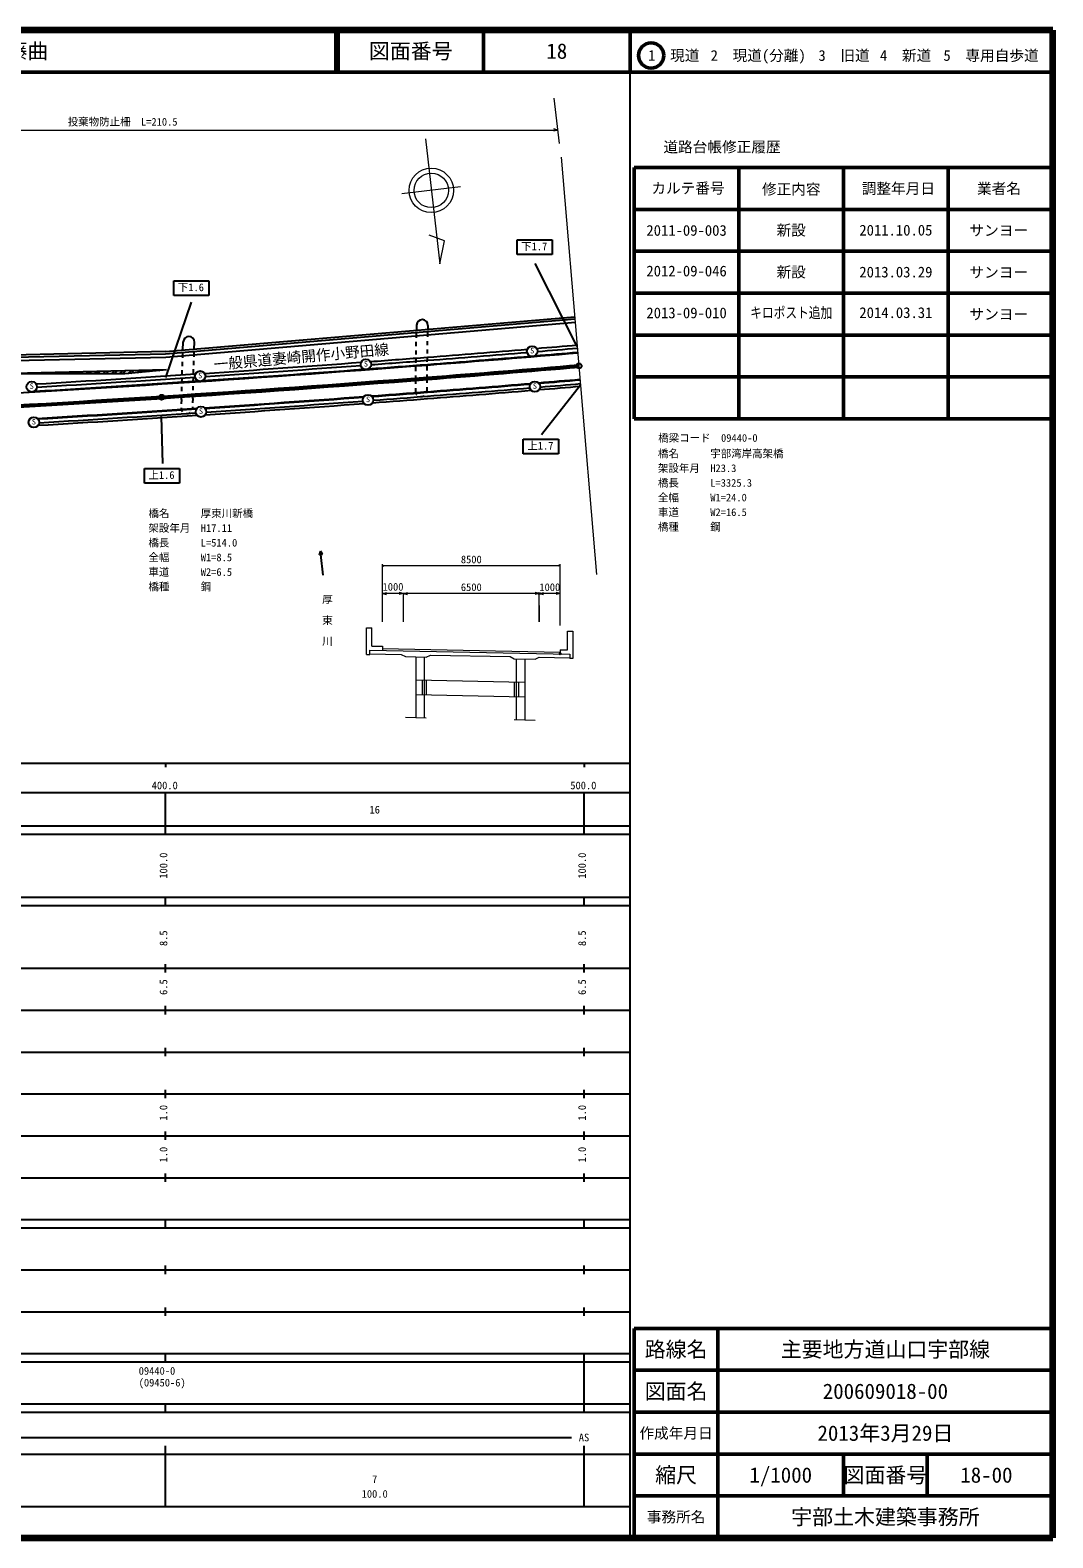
# Model space of a CAD drawing. Units: millimetres, scale not verified, with parts at other scales. Extents: x 40000 to 680000, y 20000 to 380000.
# Drawn here: x 435688 to 680000, y 20000 to 380000 of the extents above; entities that cross this region are included whole.
import ezdxf
from ezdxf.enums import TextEntityAlignment as Align

# ---------------------------------------------------------------- set-up
doc = ezdxf.new("R2010")
doc.units = ezdxf.units.MM
doc.header["$LTSCALE"] = 1000
doc.header["$PDMODE"] = 32
doc.header["$PDSIZE"] = 500
doc.linetypes.add('CHAIN', pattern=[18.5, 12, -1.5, 3.5, -1.5])
for name, color, linetype, lineweight in [('M-BGD', 7, 'Continuous', 25), ('M-BMK', 2, 'CHAIN', 13), ('M-BMK-SRVR', 3, 'Continuous', 25), ('M-STR-HTXT', 7, 'Continuous', 13), ('M-STR-STR1', 1, 'Continuous', 25), ('M-STR-STRC', 7, 'Continuous', 25), ('M-TTL', 7, 'Continuous', 140), ('M-TTL-BAND', 7, 'Continuous', 25), ('M-TTL-FRAM', 2, 'Continuous', 50), ('M-TTL-LINE', 7, 'Continuous', 50)]:
    doc.layers.add(name, color=color, linetype=linetype, lineweight=lineweight)
doc.layers.add('M-BMK-HTXT', color=7, linetype='Continuous')
doc.layers.add('M-TTL-TXT', color=7, linetype='Continuous')
doc.styles.add('@ＭＳ ゴシック', font='')
doc.styles.add('ＭＳ ゴシック', font='')
doc.styles.get('@ＭＳ ゴシック').set_extended_font_data('@MS Gothic')
doc.styles.get('ＭＳ ゴシック').set_extended_font_data('MS Gothic')

msp = doc.modelspace()

# ---------------------------------------------------------------- linework, layer by layer
at = {"layer": 'M-BGD'}
for p, q in [((565872, 310961), (468027, 302665)), ((527959, 306540), (527978, 307539)), ((528015, 309558), (527993, 308350)), ((530664, 306769), (530683, 307769)), ((530715, 309508), (530698, 308580)), ((468027, 302665), (428006, 301740)), ((472132, 301794), (472161, 302794)), ((472186, 303618), (472243, 305548)), ((474840, 302024), (474870, 303023)), ((474894, 303848), (474942, 305468)), ((527885, 302540), (527904, 303540)), ((527922, 304540), (527941, 305540)), ((530590, 302770), (530609, 303769)), ((530627, 304769), (530646, 305769)), ((472072, 299795), (472102, 300795)), ((474721, 298026), (474751, 299025)), ((474781, 300025), (474810, 301024)), ((527811, 298541), (527830, 299541)), ((527848, 300541), (527867, 301540)), ((530516, 298770), (530535, 299770)), ((530553, 300770), (530572, 301770)), ((471954, 295797), (471983, 296797)), ((472013, 297796), (472043, 298796)), ((474662, 296027), (474691, 297026)), ((527774, 296541), (527756, 295541)), ((527774, 296541), (527793, 297541)), ((530479, 296771), (530461, 295771)), ((530479, 296771), (530498, 297770)), ((471835, 291799), (471805, 290799)), ((471835, 291799), (471864, 292798)), ((471894, 293798), (471924, 294797)), ((474543, 292028), (474513, 291029)), ((474543, 292028), (474573, 293028)), ((474602, 294027), (474632, 295027)), ((527737, 294542), (527725, 293859)), ((527725, 293890), (527737, 293669)), ((527737, 293669), (527793, 293425)), ((527793, 293425), (527887, 293207)), ((527887, 293207), (528023, 293003)), ((528023, 293003), (528055, 292969)), ((528917, 292508), (528935, 292504)), ((528935, 292504), (529215, 292507)), ((529215, 292507), (529355, 292529)), ((529355, 292529), (529599, 292606)), ((529599, 292606), (529813, 292719)), ((529813, 292719), (529862, 292757)), ((530396, 293575), (530399, 293584)), ((530399, 293584), (530424, 293810)), ((530442, 294771), (530424, 293810)), ((471777, 289854), (471789, 289633)), ((471789, 289633), (471845, 289389)), ((471845, 289389), (471939, 289171)), ((471939, 289171), (472075, 288967)), ((472075, 288967), (472106, 288933)), ((472969, 288472), (472987, 288468)), ((472987, 288468), (473266, 288471)), ((473266, 288471), (473406, 288493)), ((473406, 288493), (473651, 288570)), ((473651, 288570), (473864, 288683)), ((473864, 288683), (473914, 288721)), ((474448, 289539), (474450, 289548)), ((474450, 289548), (474476, 289773)), ((474484, 290029), (474476, 289773)), ((505086, 255562), (504788, 254778)), ((504788, 254778), (505534, 254853)), ((504813, 254780), (504808, 254830)), ((504838, 254783), (504828, 254882)), ((504863, 254785), (504848, 254935)), ((504888, 254788), (504868, 254987)), ((504913, 254790), (504887, 255039)), ((504938, 254793), (504907, 255091)), ((504962, 254796), (504927, 255144)), ((504987, 254798), (504947, 255196)), ((505012, 254801), (504967, 255248)), ((505037, 254803), (504987, 255301)), ((505062, 254806), (505007, 255353)), ((505087, 254808), (505026, 255405)), ((505112, 254811), (505046, 255457)), ((505136, 254813), (505066, 255510)), ((505161, 254816), (505086, 255562)), ((505534, 254853), (505086, 255562)), ((505186, 254818), (505116, 255515)), ((505211, 254821), (505146, 255467)), ((505187, 254567), (505161, 254816)), ((505664, 249841), (505161, 254816)), ((505236, 254823), (505176, 255420)), ((505261, 254826), (505206, 255373)), ((505286, 254828), (505235, 255326)), ((505311, 254831), (505265, 255278)), ((505335, 254833), (505295, 255231)), ((505360, 254836), (505325, 255184)), ((505385, 254838), (505355, 255137)), ((505410, 254841), (505385, 255090)), ((505435, 254843), (505415, 255042)), ((505460, 254846), (505445, 254995)), ((505485, 254848), (505475, 254948)), ((505510, 254851), (505505, 254901))]:
    msp.add_line(p, q, dxfattribs=at)
for centre, radius, start, end in [((529365, 309533), 1350, 358.94014, 178.94014), ((473593, 305508), 1350, 358.29843, 178.29843), ((142287, 5286050), 4999991, 274.45446, 274.7278), ((142287, 5286050), 4999991, 274.75625, 274.86648), ((142287, 5286050), 4999991, 273.84478, 274.27121), ((142287, 5286050), 4999991, 274.29965, 274.45447), ((142287, 5286050), 4999991, 273.38277, 273.81635), ((142730, 5277540), 4999991, 274.75863, 274.86969), ((142730, 5277540), 4999991, 274.30032, 274.44894), ((142730, 5277540), 4999991, 274.44893, 274.73033), ((142730, 5277540), 4999991, 273.38354, 273.81353), ((142730, 5277540), 4999991, 273.8419, 274.27189)]:
    msp.add_arc(centre, radius, start, end, dxfattribs=at)
at = {"layer": 'M-BMK'}
msp.add_arc((142345, 5290619), 5008825, 272.44876, 274.85452, dxfattribs=at)
at = {"layer": 'M-BMK-SRVR'}
for centre in [(566820, 299813), (467102, 292333)]:
    msp.add_circle(centre, 600, dxfattribs=at)
at = {"layer": 'M-STR-HTXT'}
for p, q in [((562116, 352966), (560881, 363771)), ((561751, 356156), (560751, 356406)), ((360129, 356156), (561751, 356156)), ((530100, 354013), (533541, 324211)), ((561751, 356156), (560751, 355906)), ((571058, 249993), (562583, 349633)), ((538529, 342551), (524504, 340932)), ((534687, 329673), (530978, 331021)), ((533541, 324211), (534687, 329673)), ((519824, 238727), (519824, 252474)), ((519824, 252124), (520199, 252217)), ((562324, 252124), (519824, 252124)), ((519824, 252124), (520199, 252030)), ((562324, 252124), (561949, 252217)), ((562324, 252124), (561949, 252030)), ((562324, 237877), (562324, 252474)), ((519824, 245497), (520824, 245747)), ((524824, 245497), (519824, 245497)), ((519824, 245497), (520824, 245247)), ((524824, 245497), (523824, 245747)), ((524824, 245497), (523824, 245247)), ((524824, 245497), (525824, 245747)), ((524824, 245664), (524824, 238727)), ((557324, 245497), (524824, 245497)), ((524824, 245497), (525824, 245247)), ((557324, 245497), (556324, 245747)), ((557324, 245497), (556324, 245247)), ((557324, 245497), (558324, 245747)), ((562324, 245497), (557324, 245497)), ((557324, 245497), (558324, 245247)), ((557324, 238727), (557324, 245497)), ((562324, 245497), (561324, 245747)), ((562324, 245497), (561324, 245247)), ((562324, 238727), (562324, 245497)), ((557324, 242627), (557324, 238727)), ((516074, 237324), (517324, 237324)), ((516074, 230911), (516074, 237324)), ((517324, 232924), (517324, 237324)), ((564074, 236474), (565324, 236474)), ((564074, 232074), (564074, 236474)), ((565324, 236474), (565324, 229951)), ((516074, 230911), (516824, 230911)), ((516824, 230911), (516824, 231984)), ((516824, 231984), (564574, 231029)), ((516824, 231071), (524324, 230923)), ((517324, 232924), (518574, 232924)), ((518574, 232924), (519824, 232924)), ((519824, 232924), (519824, 232324)), ((519824, 232324), (519824, 231924)), ((519824, 232324), (562324, 231474)), ((524324, 230923), (525324, 230419)), ((525324, 230419), (530324, 230319)), ((530324, 230319), (531324, 230784)), ((531324, 230784), (550324, 230408)), ((550324, 230408), (551324, 229869)), ((562324, 232074), (562324, 231074)), ((562324, 232074), (564074, 232074)), ((564574, 231029), (564574, 229951)), ((527824, 230369), (527824, 215869)), ((529824, 230329), (529824, 224826)), ((551324, 229869), (556324, 229769)), ((551824, 229859), (551824, 224361)), ((553824, 229819), (553824, 215319)), ((556324, 229769), (557324, 230270)), ((557324, 230270), (564574, 230126)), ((565324, 229951), (564574, 229951)), ((527792, 224869), (553792, 224319)), ((529324, 224837), (529324, 221337)), ((529824, 224826), (529824, 221327)), ((530324, 224816), (530324, 221316)), ((551324, 224371), (551324, 220872)), ((551824, 224361), (551824, 220861)), ((552324, 224350), (552324, 220851)), ((527855, 221369), (553855, 220819)), ((529824, 221327), (529824, 215829)), ((551824, 220861), (551824, 215359)), ((525324, 215919), (530324, 215819)), ((551324, 215369), (556324, 215269))]:
    msp.add_line(p, q, dxfattribs=at)
for radius in [5294, 4118]:
    msp.add_circle((531517, 341742), radius, dxfattribs=at)
for p in [(557324, 245497), (562324, 231074)]:
    msp.add_point(p, dxfattribs=at)
at = {"layer": 'M-STR-STR1'}
for q in [(565821, 311558), (427992, 302340)]:
    msp.add_line((468013, 303265), q, dxfattribs=at)
for centre, radius, start, end in [((142287, 5286050), 4999241, 274.45517, 274.72946), ((142287, 5286050), 4999241, 274.75459, 274.86648), ((142287, 5286050), 4999241, 273.84315, 274.27286), ((142287, 5286050), 4999241, 274.298, 274.45518), ((142287, 5286050), 4999241, 273.38113, 273.81798), ((142760, 5276941), 4999991, 274.29771, 274.44856), ((142761, 5276941), 4999991, 274.44855, 274.73364), ((142761, 5276941), 4999991, 274.75576, 274.86993), ((142760, 5276941), 4999991, 273.38078, 273.81659), ((142760, 5276941), 4999991, 273.83908, 274.27484)]:
    msp.add_arc(centre, radius, start, end, dxfattribs=at)
at = {"layer": 'M-STR-STRC'}
for p, q in [((552013, 326428), (552013, 329928)), ((552013, 329928), (560413, 329928)), ((560413, 329928), (560413, 326428)), ((560413, 326428), (552013, 326428)), ((556264, 324308), (566283, 304492)), ((469999, 320172), (478399, 320172)), ((469999, 316672), (469999, 320172)), ((478399, 320172), (478399, 316672)), ((474122, 315035), (468044, 297087)), ((478399, 316672), (469999, 316672)), ((565937, 310202), (468075, 301872)), ((468119, 301875), (428098, 300950)), ((468290, 298879), (428269, 297955)), ((468239, 298878), (458333, 297903)), ((465689, 298627), (465900, 298824)), ((466427, 298700), (466577, 298840)), ((458333, 297903), (428269, 297955)), ((435912, 297942), (436121, 298136)), ((437230, 297939), (437475, 298168)), ((437889, 297938), (438152, 298183)), ((439206, 297936), (439505, 298214)), ((439865, 297935), (440182, 298230)), ((441183, 297932), (441536, 298261)), ((441842, 297931), (442212, 298277)), ((443159, 297929), (443566, 298308)), ((443818, 297928), (444243, 298324)), ((445136, 297926), (445596, 298355)), ((445794, 297924), (446273, 298371)), ((447112, 297922), (447627, 298402)), ((447771, 297921), (448304, 298418)), ((449089, 297919), (449657, 298449)), ((449747, 297918), (450334, 298465)), ((451065, 297915), (451688, 298496)), ((451724, 297914), (452364, 298511)), ((453041, 297912), (453718, 298543)), ((453700, 297911), (454395, 298558)), ((455018, 297908), (455748, 298590)), ((455677, 297907), (456425, 298605)), ((456994, 297905), (457779, 298636)), ((457653, 297904), (458456, 298652)), ((459047, 297973), (459809, 298683)), ((459785, 298046), (460486, 298699)), ((461261, 298191), (461840, 298730)), ((461999, 298264), (462516, 298746)), ((463475, 298409), (463870, 298777)), ((464213, 298482), (464547, 298793)), ((557819, 283484), (567152, 295349)), ((467402, 276532), (467062, 287716)), ((553493, 278856), (553493, 282356)), ((553493, 282356), (561893, 282356)), ((561893, 282356), (561893, 278856)), ((561893, 278856), (553493, 278856)), ((462967, 271840), (462967, 275340)), ((462967, 275340), (471367, 275340)), ((471367, 275340), (471367, 271840)), ((471367, 271840), (462967, 271840))]:
    msp.add_line(p, q, dxfattribs=at)
for centre in [(555622, 303323), (515901, 300188), (436069, 294849), (476307, 297381), (556274, 294875), (516402, 291685), (476500, 288877), (436580, 286350)]:
    msp.add_circle(centre, 1250, dxfattribs=at)
for centre, radius, start, end in [((142848, 5286605), 5001616, 274.44646, 274.85955), ((142848, 5286605), 5001466, 274.7415, 274.85955), ((142847, 5286605), 5001616, 272.98958, 274.44647), ((142847, 5286605), 5001466, 273.83029, 274.27207), ((142847, 5286605), 5001466, 274.28504, 274.44661), ((142617, 5286670), 5004591, 274.44623, 274.86212), ((142848, 5286605), 5001466, 274.44646, 274.7287), ((142617, 5286670), 5004741, 274.44623, 274.86212), ((142617, 5286670), 5004991, 274.44604, 274.86212), ((142617, 5286670), 5005141, 274.44604, 274.86212), ((142616, 5286670), 5004591, 272.99165, 274.44624), ((142616, 5286670), 5004741, 272.99165, 274.44624), ((142616, 5286670), 5004991, 272.9916, 274.44605), ((142616, 5286670), 5005141, 272.9916, 274.44605), ((142847, 5286605), 5001466, 273.36844, 273.81718), ((142619, 5286745), 5008116, 274.44307, 274.7267), ((142619, 5286745), 5008266, 274.44293, 274.72529), ((142619, 5286745), 5008116, 274.74738, 274.86202), ((142619, 5286745), 5008266, 274.74878, 274.86202), ((142618, 5286745), 5008116, 273.83197, 274.26969), ((142618, 5286745), 5008266, 273.83346, 274.26815), ((142618, 5286745), 5008116, 274.28931, 274.44308), ((142618, 5286745), 5008266, 274.29086, 274.44294), ((142618, 5286745), 5008116, 273.3742, 273.81195), ((142618, 5286745), 5008266, 273.37576, 273.81046)]:
    msp.add_arc(centre, radius, start, end, dxfattribs=at)
at = {"layer": 'M-TTL', "color": 2}
for p, q in [((680000, 380000), (40000, 380000)), ((680000, 20000), (680000, 380000)), ((40000, 20000), (680000, 20000))]:
    msp.add_line(p, q, dxfattribs=at)
at = {"layer": 'M-TTL-BAND'}
for p, q in [((579000, 20000), (579000, 370000)), ((40000, 205000), (579000, 205000)), ((468000, 205000), (468000, 204000)), ((568000, 205000), (568000, 204000)), ((68000, 198000), (579000, 198000)), ((468000, 188000), (468000, 198000)), ((568000, 188000), (568000, 198000)), ((40000, 190000), (579000, 190000)), ((40000, 188000), (579000, 188000)), ((40000, 173000), (579000, 173000)), ((468000, 171000), (468000, 173000)), ((568000, 171000), (568000, 173000)), ((40000, 171000), (579000, 171000)), ((40000, 156000), (579000, 156000)), ((468000, 155000), (468000, 157000)), ((568000, 155000), (568000, 157000)), ((46000, 146000), (579000, 146000)), ((468000, 145000), (468000, 147000)), ((568000, 145000), (568000, 147000)), ((468000, 135000), (468000, 137000)), ((568000, 135000), (568000, 137000)), ((52000, 136000), (579000, 136000)), ((46000, 126000), (579000, 126000)), ((468000, 125000), (468000, 127000)), ((568000, 125000), (568000, 127000)), ((52000, 116000), (579000, 116000)), ((468000, 115000), (468000, 117000)), ((568000, 115000), (568000, 117000)), ((46000, 106000), (579000, 106000)), ((468000, 105000), (468000, 107000)), ((568000, 105000), (568000, 107000)), ((40000, 96000), (579000, 96000)), ((40000, 94000), (579000, 94000)), ((468000, 94000), (468000, 96000)), ((568000, 94000), (568000, 96000)), ((49000, 84000), (579000, 84000)), ((468000, 83000), (468000, 85000)), ((568000, 83000), (568000, 85000)), ((40000, 74000), (579000, 74000)), ((468000, 73000), (468000, 75000)), ((568000, 73000), (568000, 75000)), ((40000, 64000), (579000, 64000)), ((40000, 62000), (579000, 62000)), ((468000, 62000), (468000, 64000)), ((568000, 62000), (568000, 64000)), ((568000, 52000), (568000, 62000)), ((40000, 52000), (579000, 52000)), ((468000, 50000), (468000, 52000)), ((568000, 50000), (568000, 52000)), ((40000, 50000), (579000, 50000)), ((71000, 44000), (565000, 44000)), ((40000, 40000), (579000, 40000)), ((468000, 27500), (468000, 42000)), ((568000, 27500), (568000, 42000)), ((68000, 27500), (579000, 27500))]:
    msp.add_line(p, q, dxfattribs=at)
at = {"layer": 'M-TTL-FRAM'}
for p, q in [((580000, 347197), (580000, 287197)), ((580000, 347197), (680000, 347197)), ((580000, 287197), (680000, 287197)), ((680000, 70000), (580000, 70000)), ((580000, 70000), (580000, 20000))]:
    msp.add_line(p, q, dxfattribs=at)
at = {"layer": 'M-TTL-LINE'}
for p, q in [((508747, 380000), (508747, 370000)), ((509247, 380000), (509247, 370000)), ((543997, 380000), (543997, 370000)), ((579000, 380000), (579000, 370000)), ((40000, 370000), (680000, 370000)), ((605000, 347197), (605000, 287197)), ((630000, 347197), (630000, 287197)), ((655000, 347197), (655000, 287197)), ((580000, 337197), (680000, 337197)), ((580000, 327197), (680000, 327197)), ((580000, 317197), (680000, 317197)), ((580000, 307197), (680000, 307197)), ((580000, 297197), (680000, 297197)), ((600000, 70000), (600000, 20000)), ((680000, 60000), (580000, 60000)), ((680000, 50000), (580000, 50000)), ((680000, 40000), (580000, 40000)), ((630000, 40000), (630000, 30000)), ((650000, 40000), (650000, 30000)), ((680000, 30000), (580000, 30000))]:
    msp.add_line(p, q, dxfattribs=at)
msp.add_circle((584031, 373958), 3000, dxfattribs=at)

# ---------------------------------------------------------------- texts
at = {"layer": 'M-BMK-HTXT'}
for s, height, rotation, style, p in [('一般県道妻崎開作小野田線', 2566, 5.052, 'ＭＳ ゴシック', (500453, 302015)), ('厚\u3000東\u3000川', 1833, 270, '@ＭＳ ゴシック', (506655, 239135))]:
    msp.add_text(s, height=height, rotation=rotation, dxfattribs=dict(at, style=style)).set_placement(p, align=Align.MIDDLE_CENTER)
at = {"layer": 'M-STR-HTXT', "style": 'ＭＳ ゴシック'}
for s, p in [('投棄物防止柵\u3000L=210.5', (457785, 358119)), ('8500', (541074, 253624)), ('1000', (522371, 247085)), ('6500', (541074, 246991)), ('1000', (559824, 247001))]:
    msp.add_text(s, height=1833, dxfattribs=at).set_placement(p, align=Align.MIDDLE_CENTER)
for s, p in [('橋名\u3000\u3000\u3000厚東川新橋', (463942, 264618)), ('架設年月\u3000H17.11', (463942, 261118)), ('橋長\u3000\u3000\u3000L=514.0', (463942, 257618)), ('全幅\u3000\u3000\u3000W1=8.5', (463942, 254118)), ('車道\u3000\u3000\u3000W2=6.5', (463942, 250618)), ('橋種\u3000\u3000\u3000鋼', (463942, 247118))]:
    msp.add_text(s, height=1833, dxfattribs=at).set_placement(p, align=Align.MIDDLE_LEFT)
at = {"layer": 'M-STR-STRC', "style": 'ＭＳ ゴシック'}
for s, height, p in [('下1.7', 1833, (556100, 326891)), ('下1.6', 1833, (474085, 317135)), ('S', 1320, (555622, 302423)), ('S', 1320, (515901, 299288)), ('S', 1320, (436069, 293949)), ('S', 1320, (476307, 296481)), ('S', 1320, (556274, 293975)), ('S', 1320, (516402, 290785)), ('S', 1320, (476500, 287977)), ('S', 1320, (436580, 285450)), ('上1.7', 1833, (557579, 279320)), ('上1.6', 1833, (467053, 272304))]:
    msp.add_text(s, height=height, dxfattribs=at).set_placement(p, align=Align.BOTTOM_CENTER)
at = {"layer": 'M-TTL', "style": 'ＭＳ ゴシック'}
for s, p in [('橋梁コード\u300009440-0', (585733, 282636)), ('橋名\u3000\u3000\u3000宇部湾岸高架橋', (585661, 278904)), ('架設年月\u3000H23.3', (585661, 275404)), ('橋長\u3000\u3000\u3000L=3325.3', (585661, 271904)), ('全幅\u3000\u3000\u3000W1=24.0', (585661, 268404)), ('車道\u3000\u3000\u3000W2=16.5', (585661, 264904)), ('橋種\u3000\u3000\u3000鋼', (585661, 261404))]:
    msp.add_text(s, height=1833, dxfattribs=at).set_placement(p, align=Align.MIDDLE_LEFT)
msp.add_text('(09450-6)', height=1833, dxfattribs=at).set_placement((461621, 55594), align=Align.BOTTOM_LEFT)
at = {"layer": 'M-TTL-BAND', "style": 'ＭＳ ゴシック'}
for s, p in [('400.0', (467844, 198195)), ('500.0', (567844, 198195)), ('16', (518000, 192405)), ('AS', (568000, 42500)), ('7', (518000, 32523)), ('100.0', (518000, 29033))]:
    msp.add_text(s, height=1833, dxfattribs=at).set_placement(p, align=Align.BOTTOM_CENTER)
for s, p in [('100.0', (469000, 180500)), ('100.0', (569000, 180500)), ('8.5', (469000, 163174)), ('8.5', (569000, 163174)), ('6.5', (469000, 151500)), ('6.5', (569000, 151500)), ('1.0', (469000, 121500)), ('1.0', (569000, 121500)), ('1.0', (469000, 111500)), ('1.0', (569000, 111500))]:
    msp.add_text(s, height=1833, rotation=90, dxfattribs=at).set_placement(p, align=Align.BOTTOM_CENTER)
msp.add_text('09440-0', height=1833, dxfattribs=at).set_placement((461621, 58405), align=Align.BOTTOM_LEFT)
at = {"layer": 'M-TTL-TXT', "style": 'ＭＳ ゴシック'}
msp.add_text('宇部市大字藤曲', height=3666, dxfattribs=at).set_placement((405024, 375000), align=Align.MIDDLE_LEFT)
for s, height, p in [('図面番号', 3666, (526622, 375000)), ('18', 3666, (561497, 375000)), ('1\u3000現道', 2566, (589448, 373958)), ('2\u3000現道(分離)', 2566, (609619, 373958)), ('3\u3000旧道', 2566, (630121, 373958)), ('4\u3000新道', 2566, (644824, 373958)), ('5\u3000専用自歩道', 2566, (665228, 373958)), ('道路台帳修正履歴', 2566, (600968, 352113)), ('カルテ番号', 2566, (592839, 342277)), ('修正内容', 2566, (617509, 342023)), ('調整年月日', 2566, (643089, 342197)), ('業者名', 2566, (667134, 342197)), ('2011-09-003', 2566, (592500, 332189)), ('新設', 2566, (617500, 332245)), ('2011.10.05', 2566, (642500, 332245)), ('サンヨー', 2566, (667077, 332189)), ('新設', 2566, (617500, 322245)), ('2013.03.29', 2566, (642500, 322245)), ('サンヨー', 2566, (667077, 322189)), ('サンヨー', 2566, (667077, 312189)), ('路線名', 3666, (590000, 65000)), ('主要地方道山口宇部線', 3666, (640000, 65000)), ('図面名', 3666, (590000, 55000)), ('200609018-00', 3666, (640000, 55000)), ('2013年3月29日', 3666, (640000, 45000)), ('作成年月日', 2566, (590000, 45000)), ('縮尺', 3666, (590000, 35000)), ('1/1000', 3666, (615000, 35000)), ('図面番号', 3666, (640000, 35000)), ('18-00', 3666, (664125, 35000)), ('事務所名', 2566, (590000, 25000)), ('宇部土木建築事務所', 3666, (640000, 25000))]:
    msp.add_text(s, height=height, dxfattribs=at).set_placement(p, align=Align.MIDDLE_CENTER)
for s, p in [('2012-09-046', (592500, 320439)), ('2013-09-010', (592500, 310439)), ('2014.03.31', (642500, 310495))]:
    msp.add_text(s, height=2566, dxfattribs=at).set_placement(p, align=Align.BOTTOM_CENTER)
at = {"layer": 'M-TTL-TXT', "style": 'ＭＳ ゴシック', "width": 0.8}
msp.add_text('キロポスト追加', height=2566, dxfattribs=at).set_placement((617500, 310495), align=Align.BOTTOM_CENTER)

doc.saveas('drawing.dxf')
